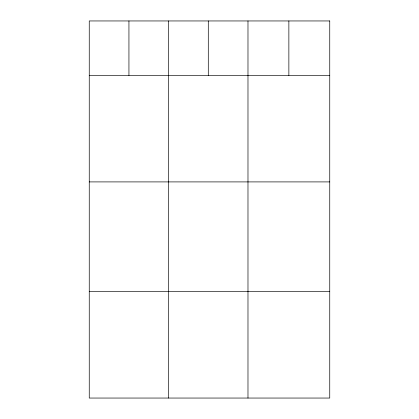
<?xml version="1.0" encoding="UTF-8"?>
<svg xmlns="http://www.w3.org/2000/svg" width="419" height="419" viewBox="0 0 419 419"><rect width="100%" height="100%" fill="white"/><g stroke="black" fill="none" stroke-linecap="round" stroke-linejoin="round"><path stroke-width="0.63" d="M89.252 75.451L329.748 75.451M89.252 181.909L329.748 181.909M89.252 291.593L329.748 291.593M288.864 20.95L288.864 75.451M247.98 20.95L247.98 398.05M208.295 20.95L208.295 75.451M168.616 20.95L168.616 398.05M128.937 20.95L128.937 75.451M329.748 20.95L89.252 20.95L89.252 398.05L329.748 398.05L329.748 20.95"/></g></svg>
